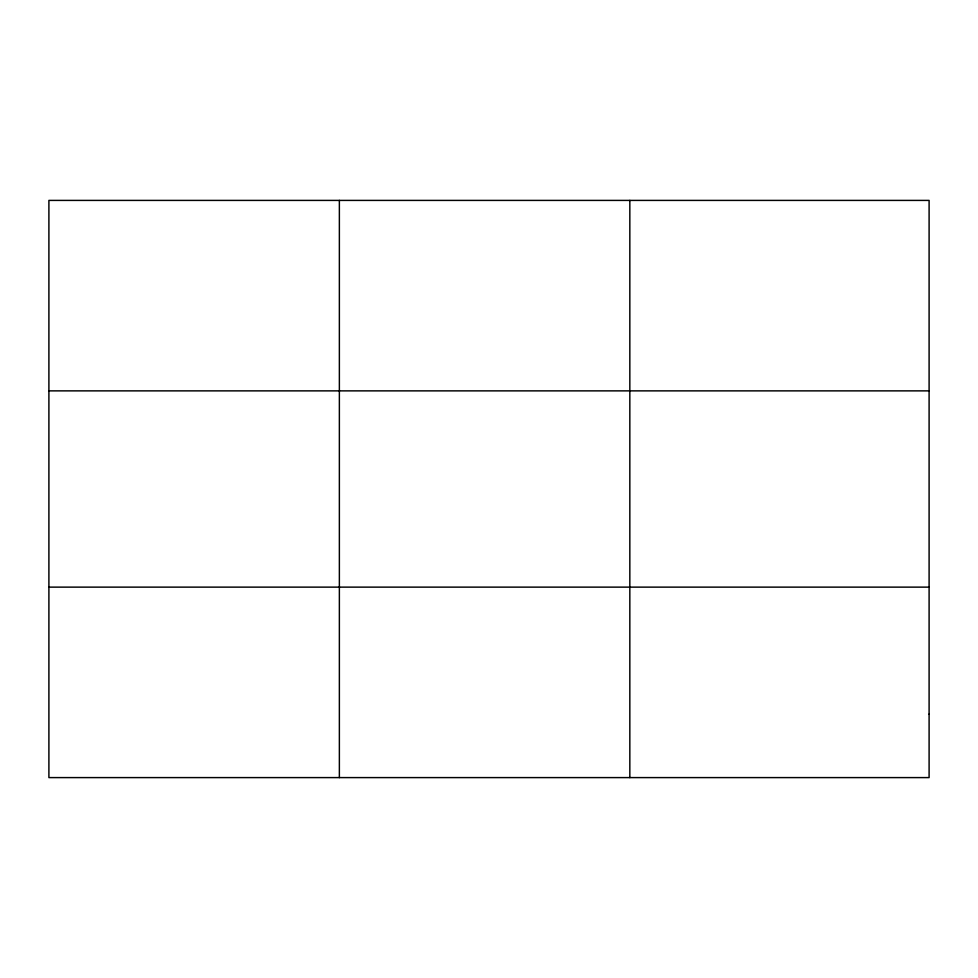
<?xml version="1.0" encoding="UTF-8"?>
<svg xmlns="http://www.w3.org/2000/svg" width="978" height="978" viewBox="0 0 978 978"><rect width="100%" height="100%" fill="white"/><g stroke="black" fill="none" stroke-linecap="round" stroke-linejoin="round"><path stroke-width="1.47" d="M339.366 777.596L339.366 200.404M629.832 777.596L629.832 200.404M48.9 390.87L929.1 390.87M48.9 587.13L929.1 587.13M929.1 714.111L929.1 777.596L48.9 777.596L48.9 200.404L929.1 200.404L929.1 714.111"/></g></svg>
